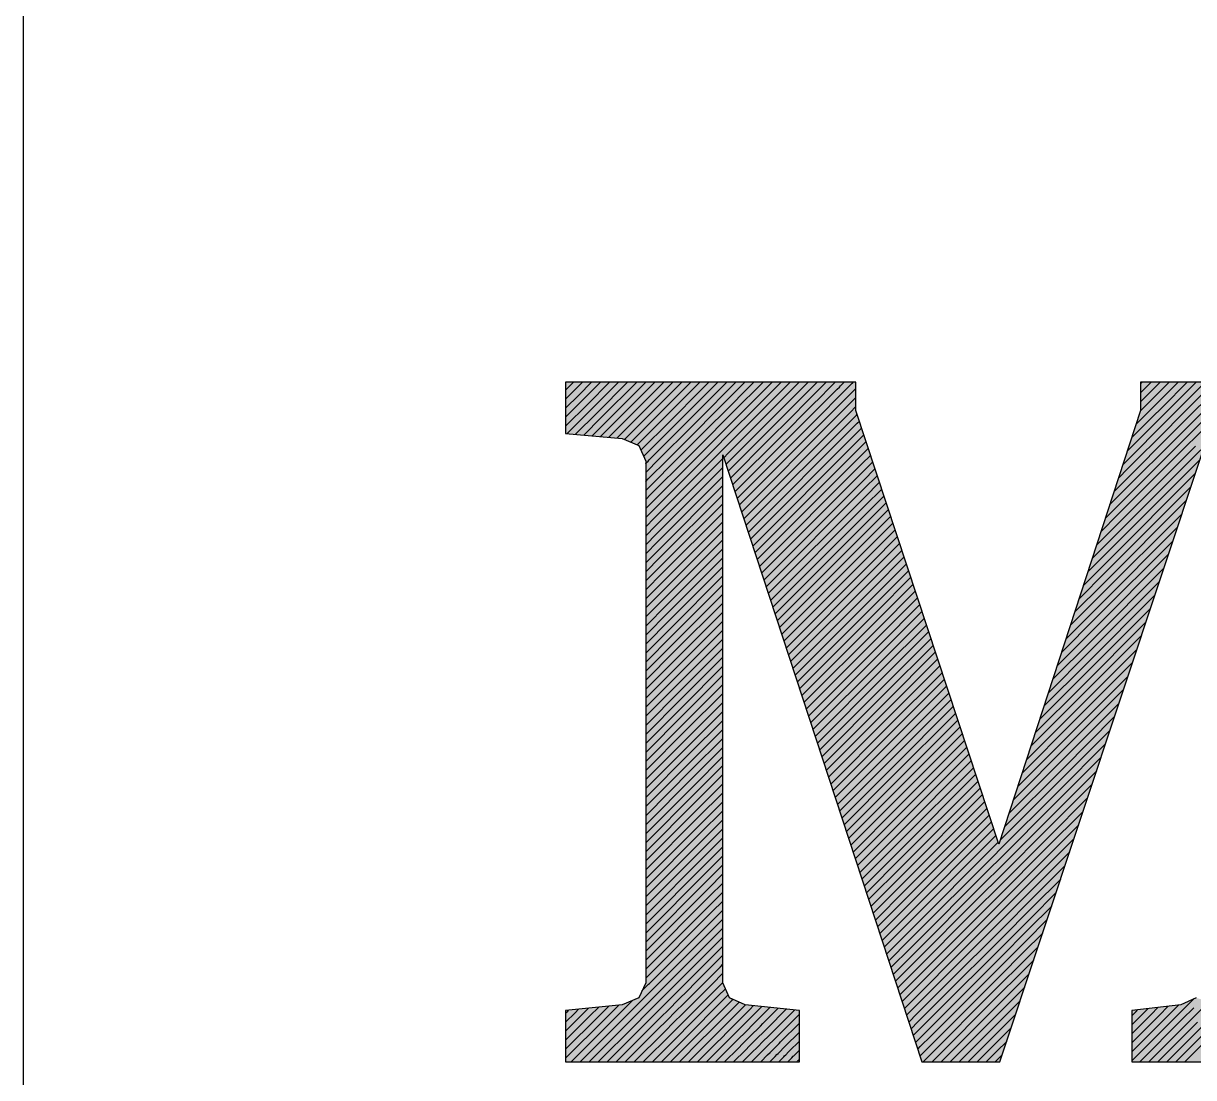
# Model space of a CAD drawing. Extents: x -15895 to 12929, y -2522 to 15173.
# Drawn here: x -9024.64 to -8978.79, y 11081.58 to 11122.85 of the extents above; entities that cross this region are included whole.
import ezdxf

# ---------------------------------------------------------------- set-up
doc = ezdxf.new("R2010")
doc.units = 0
doc.layers.add('MTH-230', color=1, linetype='Continuous')
doc.layers.add('MTH-CARIMBO-TXT1', color=1, linetype='Continuous')

msp = doc.modelspace()

# ---------------------------------------------------------------- linework, layer by layer
at = {"layer": 'MTH-230', "linetype": 'Continuous'}
msp.add_line((-9024.635, 10722.928), (-9024.635, 15122.928), dxfattribs=at)
at = {"layer": 'MTH-CARIMBO-TXT1', "linetype": 'Continuous'}
for p, q in [((-9003.237, 11108.655), (-9003.085, 11108.808)), ((-9003.06, 11108.479), (-9002.731, 11108.808)), ((-9002.882, 11108.303), (-9002.378, 11108.808)), ((-9002.705, 11108.127), (-9002.024, 11108.808)), ((-9002.527, 11107.951), (-9001.671, 11108.808)), ((-9002.35, 11107.775), (-9001.317, 11108.808)), ((-9002.172, 11107.599), (-9000.963, 11108.808)), ((-9001.995, 11107.423), (-9000.61, 11108.808)), ((-9001.817, 11107.247), (-9000.256, 11108.808)), ((-9001.64, 11107.071), (-8999.903, 11108.808)), ((-9001.462, 11106.895), (-8999.549, 11108.808)), ((-9001.285, 11106.719), (-8999.196, 11108.808)), ((-9000.998, 11106.652), (-8998.842, 11108.808)), ((-9000.533, 11106.763), (-8998.489, 11108.808)), ((-9000.068, 11106.875), (-8998.135, 11108.808)), ((-8999.602, 11106.987), (-8997.782, 11108.808)), ((-8999.137, 11107.098), (-8997.428, 11108.808)), ((-8998.672, 11107.21), (-8997.074, 11108.808)), ((-8998.207, 11107.322), (-8996.721, 11108.808)), ((-8997.741, 11107.433), (-8996.367, 11108.808)), ((-8997.276, 11107.545), (-8996.014, 11108.808)), ((-8996.811, 11107.657), (-8995.66, 11108.808)), ((-8996.346, 11107.769), (-8995.307, 11108.808)), ((-8995.88, 11107.88), (-8994.953, 11108.808)), ((-8995.415, 11107.992), (-8994.6, 11108.808)), ((-8994.95, 11108.104), (-8994.246, 11108.808)), ((-8994.485, 11108.215), (-8993.892, 11108.808)), ((-8994.019, 11108.327), (-8993.539, 11108.808)), ((-8993.554, 11108.439), (-8993.185, 11108.808)), ((-8993.089, 11108.55), (-8992.832, 11108.808)), ((-8992.624, 11108.662), (-8992.478, 11108.808)), ((-8992.189, 11108.743), (-8992.169, 11108.764)), ((-8992.169, 11108.764), (-8992.158, 11108.774)), ((-8992.158, 11108.774), (-8992.125, 11108.808)), ((-8980.873, 11108.745), (-8980.844, 11108.775)), ((-8980.844, 11108.775), (-8980.811, 11108.808)), ((-8980.675, 11108.59), (-8980.457, 11108.808)), ((-8980.507, 11108.404), (-8980.104, 11108.808)), ((-8980.339, 11108.219), (-8979.75, 11108.808)), ((-8980.171, 11108.034), (-8979.397, 11108.808)), ((-8980.003, 11107.848), (-8979.043, 11108.808)), ((-8979.834, 11107.663), (-8978.69, 11108.808)), ((-8979.666, 11107.478), (-8978.336, 11108.808)), ((-8979.498, 11107.292), (-8977.983, 11108.808)), ((-8979.33, 11107.107), (-8977.629, 11108.808)), ((-8979.161, 11106.922), (-8977.275, 11108.808)), ((-8978.993, 11106.736), (-8976.922, 11108.808)), ((-8978.825, 11106.551), (-8976.568, 11108.808)), ((-9003.392, 11108.501), (-9003.237, 11108.655)), ((-9003.392, 11108.147), (-9003.06, 11108.479)), ((-9003.392, 11107.794), (-9002.882, 11108.303)), ((-8994.167, 11108.18), (-8994.019, 11108.327)), ((-8993.888, 11108.104), (-8993.667, 11108.326)), ((-8993.841, 11107.091), (-8992.253, 11108.679)), ((-8993.81, 11107.83), (-8993.322, 11108.317)), ((-8993.667, 11108.326), (-8993.554, 11108.439)), ((-8993.322, 11108.317), (-8993.168, 11108.472)), ((-8993.311, 11107.268), (-8992.018, 11108.561)), ((-8993.168, 11108.472), (-8993.089, 11108.55)), ((-8993.031, 11108.254), (-8992.755, 11108.53)), ((-8992.755, 11108.53), (-8992.668, 11108.618)), ((-8992.668, 11108.618), (-8992.624, 11108.662)), ((-8992.253, 11108.679), (-8992.189, 11108.743)), ((-8980.873, 11108.392), (-8980.675, 11108.59)), ((-8980.873, 11108.038), (-8980.507, 11108.404)), ((-9003.392, 11107.44), (-9002.705, 11108.127)), ((-9003.392, 11107.087), (-9002.527, 11107.951)), ((-8996.164, 11107.596), (-8995.88, 11107.88)), ((-8995.665, 11107.742), (-8995.415, 11107.992)), ((-8995.588, 11107.466), (-8995.166, 11107.888)), ((-8995.367, 11106.98), (-8994.455, 11107.892)), ((-8995.166, 11107.888), (-8994.95, 11108.104)), ((-8995.021, 11107.679), (-8994.666, 11108.034)), ((-8994.902, 11106.738), (-8993.81, 11107.83)), ((-8994.666, 11108.034), (-8994.485, 11108.215)), ((-8994.588, 11107.405), (-8993.888, 11108.104)), ((-8994.455, 11107.892), (-8994.167, 11108.18)), ((-8994.371, 11106.914), (-8993.031, 11108.254)), ((-8992.78, 11107.445), (-8992.018, 11108.207)), ((-8992.25, 11107.621), (-8992.018, 11107.854)), ((-8980.865, 11107.693), (-8980.339, 11108.219)), ((-8980.65, 11107.554), (-8980.171, 11108.034)), ((-8980.436, 11107.415), (-8980.003, 11107.848)), ((-9003.33, 11106.795), (-9002.35, 11107.775)), ((-9003.004, 11106.767), (-9002.172, 11107.599)), ((-9002.679, 11106.739), (-9001.995, 11107.423)), ((-8998.162, 11107.013), (-8997.741, 11107.433)), ((-8997.663, 11107.158), (-8997.276, 11107.545)), ((-8997.287, 11106.827), (-8996.664, 11107.45)), ((-8997.163, 11107.304), (-8996.811, 11107.657)), ((-8996.923, 11106.13), (-8995.588, 11107.466)), ((-8996.721, 11107.04), (-8996.164, 11107.596)), ((-8996.664, 11107.45), (-8996.346, 11107.769)), ((-8996.502, 11103.723), (-8992.78, 11107.445)), ((-8996.415, 11103.457), (-8992.25, 11107.621)), ((-8996.327, 11103.191), (-8992, 11107.519)), ((-8996.154, 11107.253), (-8995.665, 11107.742)), ((-8996.145, 11106.555), (-8995.021, 11107.679)), ((-8995.432, 11106.561), (-8994.588, 11107.405)), ((-8992, 11107.519), (-8991.969, 11107.55)), ((-8981.072, 11106.779), (-8980.436, 11107.415)), ((-8980.975, 11107.23), (-8980.65, 11107.554)), ((-8980.877, 11107.68), (-8980.865, 11107.693)), ((-8980.221, 11107.276), (-8979.834, 11107.663)), ((-8980.007, 11107.137), (-8979.666, 11107.478)), ((-9002.353, 11106.711), (-9001.817, 11107.247)), ((-9002.028, 11106.683), (-9001.64, 11107.071)), ((-9000.16, 11106.429), (-8999.602, 11106.987)), ((-8999.661, 11106.575), (-8999.137, 11107.098)), ((-8999.161, 11106.721), (-8998.672, 11107.21)), ((-8998.987, 11106.188), (-8998.162, 11107.013)), ((-8998.662, 11106.867), (-8998.207, 11107.322)), ((-8998.42, 11106.401), (-8997.663, 11107.158)), ((-8997.854, 11106.614), (-8997.163, 11107.304)), ((-8997.852, 11105.909), (-8996.721, 11107.04)), ((-8997.467, 11105.94), (-8996.154, 11107.253)), ((-8996.764, 11104.521), (-8994.371, 11106.914)), ((-8996.677, 11104.255), (-8993.841, 11107.091)), ((-8996.59, 11103.989), (-8993.311, 11107.268)), ((-8996.24, 11102.924), (-8991.967, 11107.197)), ((-8995.962, 11106.384), (-8995.367, 11106.98)), ((-8991.967, 11107.197), (-8991.881, 11107.284)), ((-8991.935, 11106.876), (-8991.793, 11107.018)), ((-8981.364, 11105.426), (-8979.792, 11106.998)), ((-8981.267, 11105.877), (-8980.007, 11107.137)), ((-8981.169, 11106.328), (-8980.221, 11107.276)), ((-8981.052, 11107.152), (-8980.975, 11107.23)), ((-8979.792, 11106.998), (-8979.498, 11107.292)), ((-8979.578, 11106.859), (-8979.33, 11107.107)), ((-8979.363, 11106.72), (-8979.161, 11106.922)), ((-9001.702, 11106.655), (-9001.462, 11106.895)), ((-9001.377, 11106.627), (-9001.285, 11106.719)), ((-9001.081, 11106.568), (-9000.998, 11106.652)), ((-9000.836, 11106.46), (-9000.533, 11106.763)), ((-9000.591, 11106.352), (-9000.068, 11106.875)), ((-9000.338, 11105.897), (-8999.661, 11106.575)), ((-9000.12, 11105.762), (-8999.161, 11106.721)), ((-8999.553, 11105.975), (-8998.662, 11106.867)), ((-8998.622, 11105.845), (-8997.854, 11106.614)), ((-8998.237, 11105.877), (-8997.287, 11106.827)), ((-8996.939, 11105.054), (-8995.432, 11106.561)), ((-8996.852, 11104.788), (-8994.902, 11106.738)), ((-8996.493, 11106.207), (-8996.145, 11106.555)), ((-8996.153, 11102.658), (-8991.935, 11106.876)), ((-8996.065, 11102.392), (-8991.902, 11106.555)), ((-8991.902, 11106.555), (-8991.705, 11106.752)), ((-8991.87, 11106.234), (-8991.618, 11106.486)), ((-8981.656, 11104.073), (-8979.149, 11106.581)), ((-8981.559, 11104.524), (-8979.363, 11106.72)), ((-8981.462, 11104.975), (-8979.578, 11106.859)), ((-8981.223, 11106.627), (-8981.072, 11106.779)), ((-8979.149, 11106.581), (-8978.993, 11106.736)), ((-8978.934, 11106.442), (-8978.825, 11106.551)), ((-9000.446, 11106.143), (-9000.16, 11106.429)), ((-8999.393, 11105.782), (-8998.987, 11106.188)), ((-8999.008, 11105.814), (-8998.42, 11106.401)), ((-8997.201, 11105.852), (-8997.023, 11106.03)), ((-8997.114, 11105.586), (-8996.493, 11106.207)), ((-8997.026, 11105.32), (-8995.962, 11106.384)), ((-8997.023, 11106.03), (-8996.923, 11106.13)), ((-8995.978, 11102.126), (-8991.87, 11106.234)), ((-8991.837, 11105.913), (-8991.53, 11106.22)), ((-8981.948, 11102.721), (-8978.505, 11106.163)), ((-8981.851, 11103.171), (-8978.72, 11106.302)), ((-8981.754, 11103.622), (-8978.934, 11106.442)), ((-8981.395, 11106.102), (-8981.169, 11106.328)), ((-9000.257, 11105.625), (-9000.246, 11105.636)), ((-9000.246, 11105.636), (-9000.163, 11105.719)), ((-9000.2, 11105.328), (-8999.778, 11105.75)), ((-9000.163, 11105.719), (-9000.12, 11105.762)), ((-9000.154, 11105.02), (-8999.393, 11105.782)), ((-9000.109, 11104.712), (-8999.008, 11105.814)), ((-9000.063, 11104.404), (-8998.622, 11105.845)), ((-9000.018, 11104.097), (-8998.237, 11105.877)), ((-8999.972, 11103.789), (-8997.852, 11105.909)), ((-8999.927, 11103.481), (-8997.467, 11105.94)), ((-8999.881, 11103.173), (-8997.236, 11105.817)), ((-8999.778, 11105.75), (-8999.553, 11105.975)), ((-8995.891, 11101.86), (-8991.837, 11105.913)), ((-8995.803, 11101.593), (-8991.805, 11105.592)), ((-8991.805, 11105.592), (-8991.442, 11105.955)), ((-8991.772, 11105.271), (-8991.355, 11105.689)), ((-8982.046, 11102.27), (-8978.538, 11105.777)), ((-8981.566, 11105.577), (-8981.267, 11105.877)), ((-9000.257, 11105.272), (-9000.2, 11105.328)), ((-8999.835, 11102.865), (-8997.236, 11105.464)), ((-8999.79, 11102.557), (-8997.236, 11105.11)), ((-8995.716, 11101.327), (-8991.772, 11105.271)), ((-8991.74, 11104.95), (-8991.267, 11105.423)), ((-8991.707, 11104.629), (-8991.179, 11105.157)), ((-8982.143, 11101.819), (-8978.714, 11105.247)), ((-8981.738, 11105.052), (-8981.364, 11105.426)), ((-9000.257, 11104.918), (-9000.154, 11105.02)), ((-9000.257, 11104.565), (-9000.109, 11104.712)), ((-8999.744, 11102.249), (-8997.236, 11104.757)), ((-8995.629, 11101.061), (-8991.74, 11104.95)), ((-8995.541, 11100.795), (-8991.707, 11104.629)), ((-8991.675, 11104.308), (-8991.091, 11104.891)), ((-8991.642, 11103.987), (-8991.004, 11104.625)), ((-8982.24, 11101.368), (-8978.89, 11104.718)), ((-8981.909, 11104.527), (-8981.462, 11104.975)), ((-9000.257, 11104.211), (-9000.063, 11104.404)), ((-8999.699, 11101.941), (-8997.236, 11104.403)), ((-8995.454, 11100.529), (-8991.675, 11104.308)), ((-8991.61, 11103.666), (-8990.916, 11104.359)), ((-8982.338, 11100.917), (-8979.067, 11104.188)), ((-8982.081, 11104.002), (-8981.559, 11104.524)), ((-9000.257, 11103.858), (-9000.018, 11104.097)), ((-9000.257, 11103.504), (-8999.972, 11103.789)), ((-8999.653, 11101.633), (-8997.236, 11104.049)), ((-8995.366, 11100.263), (-8991.642, 11103.987)), ((-8991.577, 11103.345), (-8990.828, 11104.094)), ((-8991.545, 11103.024), (-8990.741, 11103.828)), ((-8982.252, 11103.477), (-8981.656, 11104.073)), ((-9000.257, 11103.151), (-8999.927, 11103.481)), ((-8999.608, 11101.325), (-8997.236, 11103.696)), ((-8999.562, 11101.017), (-8997.236, 11103.342)), ((-8995.279, 11099.996), (-8991.61, 11103.666)), ((-8995.192, 11099.73), (-8991.577, 11103.345)), ((-8991.512, 11102.703), (-8990.653, 11103.562)), ((-8991.48, 11102.382), (-8990.565, 11103.296)), ((-8982.435, 11100.466), (-8979.243, 11103.658)), ((-8982.424, 11102.952), (-8981.754, 11103.622)), ((-9000.257, 11102.797), (-8999.881, 11103.173)), ((-9000.257, 11102.443), (-8999.835, 11102.865)), ((-8999.517, 11100.709), (-8997.236, 11102.989)), ((-8995.104, 11099.464), (-8991.545, 11103.024)), ((-8991.447, 11102.06), (-8990.477, 11103.03)), ((-8982.595, 11102.427), (-8981.851, 11103.171)), ((-8982.532, 11100.015), (-8979.419, 11103.129)), ((-9000.257, 11102.09), (-8999.79, 11102.557)), ((-8999.471, 11100.401), (-8997.236, 11102.635)), ((-8995.017, 11099.198), (-8991.512, 11102.703)), ((-8994.93, 11098.932), (-8991.48, 11102.382)), ((-8991.415, 11101.739), (-8990.39, 11102.764)), ((-8991.382, 11101.418), (-8990.302, 11102.499)), ((-8982.767, 11101.902), (-8981.948, 11102.721)), ((-8982.63, 11099.564), (-8979.595, 11102.599)), ((-9000.257, 11101.736), (-8999.744, 11102.249)), ((-9000.257, 11101.383), (-8999.699, 11101.941)), ((-8999.425, 11100.093), (-8997.236, 11102.282)), ((-8999.38, 11099.785), (-8997.236, 11101.928)), ((-8994.842, 11098.665), (-8991.447, 11102.06)), ((-8991.35, 11101.097), (-8990.214, 11102.233)), ((-8991.317, 11100.776), (-8990.127, 11101.967)), ((-8982.938, 11101.377), (-8982.046, 11102.27)), ((-8982.727, 11099.113), (-8979.771, 11102.069)), ((-9000.257, 11101.029), (-8999.653, 11101.633)), ((-8999.334, 11099.477), (-8997.236, 11101.575)), ((-8994.755, 11098.399), (-8991.415, 11101.739)), ((-8994.667, 11098.133), (-8991.382, 11101.418)), ((-8991.285, 11100.455), (-8990.039, 11101.701)), ((-8991.252, 11100.134), (-8989.951, 11101.435)), ((-8983.109, 11100.852), (-8982.143, 11101.819)), ((-8982.824, 11098.662), (-8979.947, 11101.54)), ((-9000.257, 11100.676), (-8999.608, 11101.325)), ((-9000.257, 11100.322), (-8999.562, 11101.017)), ((-8999.289, 11099.169), (-8997.236, 11101.221)), ((-8994.58, 11097.867), (-8991.35, 11101.097)), ((-8991.22, 11099.813), (-8989.863, 11101.169)), ((-8983.281, 11100.327), (-8982.24, 11101.368)), ((-8982.922, 11098.212), (-8980.123, 11101.01)), ((-9000.257, 11099.969), (-8999.517, 11100.709)), ((-8999.243, 11098.861), (-8997.236, 11100.868)), ((-8999.198, 11098.553), (-8997.236, 11100.514)), ((-8994.493, 11097.601), (-8991.317, 11100.776)), ((-8991.187, 11099.492), (-8989.776, 11100.904)), ((-8991.155, 11099.171), (-8989.688, 11100.638)), ((-8983.452, 11099.802), (-8982.338, 11100.917)), ((-9000.257, 11099.615), (-8999.471, 11100.401)), ((-9000.257, 11099.261), (-8999.425, 11100.093)), ((-8999.152, 11098.245), (-8997.236, 11100.16)), ((-8994.405, 11097.335), (-8991.285, 11100.455)), ((-8994.318, 11097.068), (-8991.252, 11100.134)), ((-8991.122, 11098.85), (-8989.6, 11100.372)), ((-8991.09, 11098.529), (-8989.512, 11100.106)), ((-8983.624, 11099.277), (-8982.435, 11100.466)), ((-8983.019, 11097.761), (-8980.3, 11100.48)), ((-9000.257, 11098.908), (-8999.38, 11099.785)), ((-8999.106, 11097.937), (-8997.236, 11099.807)), ((-8994.231, 11096.802), (-8991.22, 11099.813)), ((-8991.057, 11098.208), (-8989.425, 11099.84)), ((-8983.795, 11098.752), (-8982.532, 11100.015)), ((-8983.116, 11097.31), (-8980.476, 11099.95)), ((-9000.257, 11098.554), (-8999.334, 11099.477)), ((-9000.257, 11098.201), (-8999.289, 11099.169)), ((-8999.061, 11097.629), (-8997.236, 11099.453)), ((-8994.143, 11096.536), (-8991.187, 11099.492)), ((-8994.056, 11096.27), (-8991.155, 11099.171)), ((-8991.025, 11097.887), (-8989.337, 11099.574)), ((-8990.992, 11097.566), (-8989.249, 11099.309)), ((-8983.967, 11098.227), (-8982.63, 11099.564)), ((-8983.214, 11096.859), (-8980.652, 11099.421)), ((-9000.257, 11097.847), (-8999.243, 11098.861)), ((-8999.015, 11097.321), (-8997.236, 11099.1)), ((-8998.97, 11097.013), (-8997.236, 11098.746)), ((-8993.968, 11096.004), (-8991.122, 11098.85)), ((-8990.96, 11097.245), (-8989.162, 11099.043)), ((-8990.927, 11096.923), (-8989.074, 11098.777)), ((-8984.31, 11097.177), (-8982.824, 11098.662)), ((-8984.138, 11097.702), (-8982.727, 11099.113)), ((-8983.311, 11096.408), (-8980.828, 11098.891)), ((-9000.257, 11097.494), (-8999.198, 11098.553)), ((-9000.257, 11097.14), (-8999.152, 11098.245)), ((-8998.924, 11096.705), (-8997.236, 11098.393)), ((-8993.881, 11095.737), (-8991.09, 11098.529)), ((-8993.794, 11095.471), (-8991.057, 11098.208)), ((-8990.895, 11096.602), (-8988.986, 11098.511)), ((-8990.862, 11096.281), (-8988.898, 11098.245)), ((-8984.481, 11096.652), (-8982.922, 11098.212)), ((-8983.408, 11095.957), (-8981.004, 11098.361)), ((-9000.257, 11096.787), (-8999.106, 11097.937)), ((-8998.879, 11096.397), (-8997.236, 11098.039)), ((-8993.706, 11095.205), (-8991.025, 11097.887)), ((-8990.83, 11095.96), (-8988.811, 11097.979)), ((-8984.653, 11096.127), (-8983.019, 11097.761)), ((-8983.506, 11095.506), (-8981.18, 11097.832)), ((-9000.257, 11096.433), (-8999.061, 11097.629)), ((-9000.257, 11096.079), (-8999.015, 11097.321)), ((-8998.833, 11096.089), (-8997.236, 11097.686)), ((-8998.788, 11095.781), (-8997.236, 11097.332)), ((-8993.619, 11094.939), (-8990.992, 11097.566)), ((-8990.797, 11095.639), (-8988.723, 11097.714)), ((-8990.765, 11095.318), (-8988.635, 11097.448)), ((-8984.824, 11095.602), (-8983.116, 11097.31)), ((-8983.603, 11095.055), (-8981.356, 11097.302)), ((-9000.257, 11095.726), (-8998.97, 11097.013)), ((-8998.742, 11095.473), (-8997.236, 11096.978)), ((-8993.532, 11094.673), (-8990.96, 11097.245)), ((-8993.444, 11094.407), (-8990.927, 11096.923)), ((-8990.732, 11094.997), (-8988.548, 11097.182)), ((-8990.7, 11094.676), (-8988.46, 11096.916)), ((-8984.995, 11095.077), (-8983.214, 11096.859)), ((-9000.257, 11095.372), (-8998.924, 11096.705)), ((-9000.257, 11095.019), (-8998.879, 11096.397)), ((-8998.696, 11095.165), (-8997.236, 11096.625)), ((-8993.357, 11094.14), (-8990.895, 11096.602)), ((-8990.667, 11094.355), (-8988.372, 11096.65)), ((-8990.635, 11094.034), (-8988.284, 11096.384)), ((-8985.167, 11094.552), (-8983.311, 11096.408)), ((-8983.7, 11094.604), (-8981.533, 11096.772)), ((-9000.257, 11094.665), (-8998.833, 11096.089)), ((-8998.651, 11094.857), (-8997.236, 11096.271)), ((-8998.605, 11094.549), (-8997.236, 11095.918)), ((-8993.269, 11093.874), (-8990.862, 11096.281)), ((-8993.182, 11093.608), (-8990.83, 11095.96)), ((-8990.602, 11093.713), (-8988.197, 11096.118)), ((-8985.338, 11094.027), (-8983.408, 11095.957)), ((-8983.798, 11094.153), (-8981.709, 11096.243)), ((-9000.257, 11094.312), (-8998.788, 11095.781)), ((-9000.257, 11093.958), (-8998.742, 11095.473)), ((-8998.56, 11094.241), (-8997.236, 11095.564)), ((-8993.095, 11093.342), (-8990.797, 11095.639)), ((-8990.57, 11093.392), (-8988.109, 11095.853)), ((-8990.537, 11093.071), (-8988.021, 11095.587)), ((-8985.51, 11093.502), (-8983.506, 11095.506)), ((-8983.895, 11093.703), (-8981.885, 11095.713)), ((-9000.257, 11093.605), (-8998.696, 11095.165)), ((-8998.514, 11093.933), (-8997.236, 11095.211)), ((-8993.007, 11093.076), (-8990.765, 11095.318)), ((-8992.92, 11092.809), (-8990.732, 11094.997)), ((-8990.505, 11092.75), (-8987.934, 11095.321)), ((-8990.472, 11092.429), (-8987.846, 11095.055)), ((-8985.681, 11092.977), (-8983.603, 11095.055)), ((-8983.993, 11093.252), (-8982.061, 11095.183)), ((-9000.257, 11093.251), (-8998.651, 11094.857)), ((-9000.257, 11092.898), (-8998.605, 11094.549)), ((-8998.469, 11093.625), (-8997.236, 11094.857)), ((-8992.833, 11092.543), (-8990.7, 11094.676)), ((-8990.44, 11092.108), (-8987.758, 11094.789)), ((-8985.853, 11092.452), (-8983.7, 11094.604)), ((-8984.09, 11092.801), (-8982.237, 11094.653)), ((-9000.257, 11092.544), (-8998.56, 11094.241)), ((-8998.423, 11093.317), (-8997.236, 11094.504)), ((-8998.377, 11093.009), (-8997.236, 11094.15)), ((-8992.745, 11092.277), (-8990.667, 11094.355)), ((-8990.407, 11091.786), (-8987.67, 11094.523)), ((-8990.375, 11091.465), (-8987.583, 11094.258)), ((-8986.024, 11091.927), (-8983.798, 11094.153)), ((-8984.187, 11092.35), (-8982.413, 11094.124)), ((-9000.257, 11092.19), (-8998.514, 11093.933)), ((-9000.257, 11091.837), (-8998.469, 11093.625)), ((-8998.332, 11092.701), (-8997.236, 11093.796)), ((-8992.658, 11092.011), (-8990.635, 11094.034)), ((-8992.571, 11091.745), (-8990.602, 11093.713)), ((-8990.342, 11091.144), (-8987.495, 11093.992)), ((-8990.31, 11090.823), (-8987.407, 11093.726)), ((-8986.196, 11091.402), (-8983.895, 11093.703)), ((-9000.257, 11091.483), (-8998.423, 11093.317)), ((-8998.286, 11092.393), (-8997.236, 11093.443)), ((-8992.483, 11091.479), (-8990.57, 11093.392)), ((-8990.278, 11090.502), (-8987.32, 11093.46)), ((-8990.245, 11090.181), (-8987.232, 11093.194)), ((-8986.367, 11090.877), (-8983.993, 11093.252)), ((-8984.285, 11091.899), (-8982.589, 11093.594)), ((-9000.257, 11091.13), (-8998.377, 11093.009)), ((-9000.257, 11090.776), (-8998.332, 11092.701)), ((-8998.241, 11092.085), (-8997.236, 11093.089)), ((-8998.195, 11091.777), (-8997.236, 11092.736)), ((-8992.396, 11091.212), (-8990.537, 11093.071)), ((-8992.308, 11090.946), (-8990.505, 11092.75)), ((-8990.213, 11089.86), (-8987.144, 11092.928)), ((-8986.416, 11090.475), (-8984.09, 11092.801)), ((-8984.382, 11091.448), (-8982.766, 11093.064)), ((-9000.257, 11090.423), (-8998.286, 11092.393)), ((-8998.15, 11091.469), (-8997.236, 11092.382)), ((-8992.221, 11090.68), (-8990.472, 11092.429)), ((-8990.18, 11089.539), (-8987.056, 11092.663)), ((-8990.148, 11089.218), (-8986.969, 11092.397)), ((-8986.414, 11090.123), (-8984.187, 11092.35)), ((-8984.479, 11090.997), (-8982.942, 11092.535)), ((-9000.257, 11090.069), (-8998.241, 11092.085)), ((-8998.104, 11091.161), (-8997.236, 11092.029)), ((-8992.134, 11090.414), (-8990.44, 11092.108)), ((-8992.046, 11090.148), (-8990.407, 11091.786)), ((-8990.115, 11088.897), (-8986.881, 11092.131)), ((-8990.083, 11088.576), (-8986.793, 11091.865)), ((-8986.413, 11089.771), (-8984.285, 11091.899)), ((-8984.577, 11090.546), (-8983.118, 11092.005)), ((-9000.257, 11089.716), (-8998.195, 11091.777)), ((-9000.257, 11089.362), (-8998.15, 11091.469)), ((-8998.058, 11090.853), (-8997.236, 11091.675)), ((-8991.959, 11089.881), (-8990.375, 11091.465)), ((-8990.05, 11088.255), (-8986.706, 11091.599)), ((-8990.018, 11087.934), (-8986.618, 11091.333)), ((-8986.411, 11089.419), (-8984.382, 11091.448)), ((-8984.674, 11090.095), (-8983.294, 11091.475)), ((-9000.257, 11089.008), (-8998.104, 11091.161)), ((-8998.013, 11090.545), (-8997.236, 11091.322)), ((-8997.967, 11090.237), (-8997.236, 11090.968)), ((-8991.872, 11089.615), (-8990.342, 11091.144)), ((-8989.985, 11087.613), (-8986.53, 11091.068)), ((-8986.41, 11089.067), (-8984.479, 11090.997)), ((-8984.771, 11089.644), (-8983.47, 11090.946)), ((-9000.257, 11088.655), (-8998.058, 11090.853)), ((-9000.257, 11088.301), (-8998.013, 11090.545)), ((-8997.922, 11089.929), (-8997.236, 11090.614)), ((-8991.784, 11089.349), (-8990.31, 11090.823)), ((-8991.697, 11089.083), (-8990.278, 11090.502)), ((-8989.953, 11087.292), (-8986.442, 11090.802)), ((-8986.554, 11090.336), (-8986.416, 11090.475)), ((-8986.408, 11088.715), (-8984.577, 11090.546)), ((-8984.869, 11089.194), (-8983.646, 11090.416)), ((-9000.257, 11087.948), (-8997.967, 11090.237)), ((-8997.876, 11089.621), (-8997.236, 11090.261)), ((-8991.609, 11088.817), (-8990.245, 11090.181)), ((-8989.92, 11086.971), (-8986.554, 11090.336)), ((-8986.748, 11089.789), (-8986.414, 11090.123)), ((-8986.406, 11088.363), (-8984.674, 11090.095)), ((-9000.257, 11087.594), (-8997.922, 11089.929)), ((-9000.257, 11087.241), (-8997.876, 11089.621)), ((-8997.831, 11089.313), (-8997.236, 11089.907)), ((-8997.785, 11089.005), (-8997.236, 11089.554)), ((-8991.522, 11088.551), (-8990.213, 11089.86)), ((-8991.435, 11088.284), (-8990.18, 11089.539)), ((-8989.888, 11086.649), (-8986.748, 11089.789)), ((-8986.942, 11089.241), (-8986.413, 11089.771)), ((-8986.405, 11088.011), (-8984.771, 11089.644)), ((-8984.966, 11088.743), (-8983.822, 11089.886)), ((-9000.257, 11086.887), (-8997.831, 11089.313)), ((-8997.74, 11088.697), (-8997.236, 11089.2)), ((-8991.347, 11088.018), (-8990.148, 11089.218)), ((-8989.855, 11086.328), (-8986.942, 11089.241)), ((-8987.33, 11088.146), (-8986.41, 11089.067)), ((-8987.136, 11088.694), (-8986.411, 11089.419)), ((-8986.403, 11087.659), (-8984.869, 11089.194)), ((-8985.063, 11088.292), (-8983.999, 11089.357)), ((-9000.257, 11086.534), (-8997.785, 11089.005)), ((-9000.257, 11086.18), (-8997.74, 11088.697)), ((-8997.694, 11088.389), (-8997.236, 11088.847)), ((-8991.26, 11087.752), (-8990.115, 11088.897)), ((-8991.173, 11087.486), (-8990.083, 11088.576)), ((-8989.823, 11086.007), (-8987.136, 11088.694)), ((-8987.524, 11087.599), (-8986.408, 11088.715)), ((-8986.402, 11087.307), (-8984.966, 11088.743)), ((-8985.161, 11087.841), (-8984.175, 11088.827)), ((-9000.257, 11085.826), (-8997.694, 11088.389)), ((-8997.648, 11088.081), (-8997.236, 11088.493)), ((-8997.603, 11087.773), (-8997.236, 11088.14)), ((-8991.085, 11087.22), (-8990.05, 11088.255)), ((-8989.79, 11085.686), (-8987.33, 11088.146)), ((-8987.718, 11087.051), (-8986.406, 11088.363)), ((-8986.4, 11086.955), (-8985.063, 11088.292)), ((-8985.258, 11087.39), (-8984.351, 11088.297)), ((-9000.257, 11085.473), (-8997.648, 11088.081)), ((-9000.08, 11085.296), (-8997.603, 11087.773)), ((-8997.557, 11087.465), (-8997.236, 11087.786)), ((-8990.998, 11086.953), (-8990.018, 11087.934)), ((-8988.106, 11085.956), (-8986.403, 11087.659)), ((-8987.912, 11086.504), (-8986.405, 11088.011)), ((-8986.398, 11086.603), (-8985.161, 11087.841)), ((-8985.355, 11086.939), (-8984.527, 11087.767)), ((-8999.727, 11085.296), (-8997.557, 11087.465)), ((-8997.512, 11087.157), (-8997.236, 11087.432)), ((-8990.91, 11086.687), (-8989.985, 11087.613)), ((-8990.823, 11086.421), (-8989.953, 11087.292)), ((-8989.758, 11085.365), (-8987.524, 11087.599)), ((-8988.3, 11085.408), (-8986.402, 11087.307)), ((-8986.397, 11086.251), (-8985.258, 11087.39)), ((-8985.453, 11086.488), (-8984.703, 11087.238)), ((-8999.373, 11085.296), (-8997.512, 11087.157)), ((-8999.02, 11085.296), (-8997.466, 11086.849)), ((-8997.466, 11086.849), (-8997.236, 11087.079)), ((-8990.736, 11086.155), (-8989.92, 11086.971)), ((-8989.725, 11085.044), (-8987.718, 11087.051)), ((-8988.494, 11084.861), (-8986.4, 11086.955)), ((-8986.395, 11085.899), (-8985.355, 11086.939)), ((-8998.666, 11085.296), (-8997.421, 11086.541)), ((-8997.421, 11086.541), (-8997.236, 11086.725)), ((-8997.375, 11086.233), (-8997.236, 11086.372)), ((-8990.648, 11085.889), (-8989.888, 11086.649)), ((-8990.561, 11085.623), (-8989.855, 11086.328)), ((-8989.693, 11084.723), (-8987.912, 11086.504)), ((-8988.688, 11084.313), (-8986.398, 11086.603)), ((-8986.394, 11085.547), (-8985.453, 11086.488)), ((-8985.55, 11086.037), (-8984.879, 11086.708)), ((-8998.313, 11085.296), (-8997.375, 11086.233)), ((-8997.959, 11085.296), (-8997.329, 11085.925)), ((-8997.329, 11085.925), (-8997.236, 11086.018)), ((-8990.474, 11085.356), (-8989.823, 11086.007)), ((-8989.66, 11084.402), (-8988.106, 11085.956)), ((-8989.076, 11083.218), (-8986.395, 11085.899)), ((-8988.882, 11083.766), (-8986.397, 11086.251)), ((-8986.392, 11085.195), (-8985.55, 11086.037)), ((-8985.647, 11085.586), (-8985.055, 11086.178)), ((-8997.605, 11085.296), (-8997.284, 11085.617)), ((-8997.284, 11085.617), (-8997.236, 11085.665)), ((-8990.386, 11085.09), (-8989.79, 11085.686)), ((-8990.299, 11084.824), (-8989.758, 11085.365)), ((-8989.628, 11084.081), (-8988.3, 11085.408)), ((-8989.27, 11082.671), (-8986.394, 11085.547)), ((-8986.391, 11084.843), (-8985.647, 11085.586)), ((-8985.745, 11085.135), (-8985.232, 11085.649)), ((-9000.402, 11084.974), (-9000.14, 11085.236)), ((-9000.378, 11084.645), (-8999.907, 11085.116)), ((-9000.14, 11085.236), (-9000.107, 11085.269)), ((-9000.125, 11084.544), (-8999.673, 11084.996)), ((-9000.107, 11085.269), (-9000.08, 11085.296)), ((-8999.907, 11085.116), (-8999.808, 11085.215)), ((-8999.808, 11085.215), (-8999.727, 11085.296)), ((-8999.673, 11084.996), (-8999.508, 11085.161)), ((-8999.508, 11085.161), (-8999.373, 11085.296)), ((-8999.44, 11084.875), (-8999.209, 11085.107)), ((-8999.209, 11085.107), (-8999.02, 11085.296)), ((-8999.206, 11084.755), (-8998.909, 11085.053)), ((-8998.973, 11084.635), (-8998.609, 11084.999)), ((-8998.909, 11085.053), (-8998.666, 11085.296)), ((-8998.739, 11084.515), (-8998.31, 11084.945)), ((-8998.609, 11084.999), (-8998.313, 11085.296)), ((-8998.31, 11084.945), (-8997.959, 11085.296)), ((-8998.01, 11084.891), (-8997.605, 11085.296)), ((-8997.711, 11084.837), (-8997.252, 11085.296)), ((-8997.411, 11084.783), (-8997.131, 11085.063)), ((-8997.252, 11085.296), (-8997.238, 11085.309)), ((-8990.212, 11084.558), (-8989.725, 11085.044)), ((-8989.388, 11082.199), (-8986.392, 11085.195)), ((-8986.389, 11084.491), (-8985.745, 11085.135)), ((-8985.842, 11084.685), (-8985.408, 11085.119)), ((-9000.997, 11084.378), (-9000.777, 11084.599)), ((-9000.73, 11084.292), (-9000.378, 11084.645)), ((-9000.463, 11084.206), (-9000.125, 11084.544)), ((-8999.872, 11084.443), (-8999.44, 11084.875)), ((-8999.619, 11084.343), (-8999.206, 11084.755)), ((-8999.366, 11084.242), (-8998.973, 11084.635)), ((-8999.113, 11084.141), (-8998.739, 11084.515)), ((-8998.506, 11084.395), (-8998.01, 11084.891)), ((-8998.272, 11084.275), (-8997.711, 11084.837)), ((-8998.039, 11084.155), (-8997.411, 11084.783)), ((-8997.805, 11084.035), (-8997.112, 11084.729)), ((-8997.572, 11083.915), (-8996.872, 11084.615)), ((-8997.112, 11084.729), (-8997.021, 11084.819)), ((-8996.872, 11084.615), (-8996.84, 11084.647)), ((-8996.688, 11084.446), (-8996.594, 11084.539)), ((-8990.124, 11084.292), (-8989.693, 11084.723)), ((-8989.595, 11083.76), (-8988.494, 11084.861)), ((-8989.035, 11082.199), (-8986.391, 11084.843)), ((-8988.681, 11082.199), (-8986.389, 11084.491)), ((-8986.387, 11084.139), (-8985.842, 11084.685)), ((-8985.939, 11084.234), (-8985.584, 11084.589)), ((-8979.07, 11084.385), (-8978.801, 11084.655)), ((-9003.392, 11084.106), (-9003.309, 11084.188)), ((-9003.392, 11083.752), (-9003.019, 11084.124)), ((-9003.392, 11083.399), (-9002.729, 11084.061)), ((-9003.392, 11083.045), (-9002.439, 11083.997)), ((-9003.309, 11084.188), (-9003.28, 11084.218)), ((-9003.019, 11084.124), (-9002.885, 11084.258)), ((-9002.729, 11084.061), (-9002.491, 11084.299)), ((-9002.439, 11083.997), (-9002.097, 11084.34)), ((-9002.149, 11083.934), (-9001.702, 11084.381)), ((-9001.859, 11083.87), (-9001.308, 11084.422)), ((-9001.569, 11083.807), (-9000.997, 11084.378)), ((-9001.279, 11083.743), (-9000.73, 11084.292)), ((-9000.989, 11083.679), (-9000.463, 11084.206)), ((-9000.699, 11083.616), (-9000.195, 11084.12)), ((-9000.409, 11083.552), (-8999.928, 11084.034)), ((-9000.195, 11084.12), (-8999.872, 11084.443)), ((-8999.928, 11084.034), (-8999.619, 11084.343)), ((-8999.661, 11083.948), (-8999.366, 11084.242)), ((-8999.393, 11083.861), (-8999.113, 11084.141)), ((-8999.126, 11083.775), (-8998.86, 11084.041)), ((-8998.86, 11084.041), (-8998.506, 11084.395)), ((-8998.608, 11083.94), (-8998.272, 11084.275)), ((-8998.355, 11083.839), (-8998.039, 11084.155)), ((-8998.102, 11083.738), (-8997.805, 11084.035)), ((-8997.338, 11083.795), (-8996.688, 11084.446)), ((-8997.105, 11083.675), (-8996.503, 11084.277)), ((-8996.871, 11083.555), (-8996.319, 11084.107)), ((-8996.503, 11084.277), (-8996.351, 11084.429)), ((-8996.319, 11084.107), (-8996.179, 11084.247)), ((-8996.179, 11084.247), (-8996.027, 11084.4)), ((-8996.134, 11083.938), (-8996.007, 11084.066)), ((-8996.007, 11084.066), (-8995.707, 11084.365)), ((-8995.834, 11083.885), (-8995.388, 11084.331)), ((-8995.662, 11083.703), (-8995.069, 11084.296)), ((-8995.49, 11083.522), (-8994.75, 11084.262)), ((-8995.318, 11083.34), (-8994.431, 11084.227)), ((-8995.146, 11083.159), (-8994.235, 11084.07)), ((-8990.037, 11084.025), (-8989.66, 11084.402)), ((-8989.949, 11083.759), (-8989.628, 11084.081)), ((-8989.563, 11083.439), (-8988.688, 11084.313)), ((-8988.328, 11082.199), (-8986.387, 11084.139)), ((-8986.386, 11083.787), (-8985.939, 11084.234)), ((-8986.037, 11083.783), (-8985.76, 11084.06)), ((-8981.218, 11084.006), (-8981.047, 11084.176)), ((-8981.218, 11083.652), (-8980.745, 11084.124)), ((-8981.218, 11083.299), (-8980.444, 11084.072)), ((-8981.218, 11082.945), (-8980.143, 11084.02)), ((-8981.047, 11084.176), (-8980.99, 11084.233)), ((-8980.745, 11084.124), (-8980.589, 11084.281)), ((-8980.444, 11084.072), (-8980.188, 11084.328)), ((-8980.143, 11084.02), (-8979.787, 11084.376)), ((-8979.841, 11083.968), (-8979.386, 11084.424)), ((-8979.54, 11083.916), (-8979.07, 11084.385)), ((-8979.238, 11083.864), (-8978.783, 11084.319)), ((-8978.937, 11083.811), (-8978.496, 11084.252)), ((-9003.392, 11082.692), (-9002.149, 11083.934)), ((-9003.392, 11082.338), (-9001.859, 11083.87)), ((-9003.177, 11082.199), (-9001.569, 11083.807)), ((-9002.824, 11082.199), (-9001.279, 11083.743)), ((-9002.47, 11082.199), (-9000.989, 11083.679)), ((-9002.116, 11082.199), (-9000.699, 11083.616)), ((-9001.763, 11082.199), (-9000.409, 11083.552)), ((-9000.119, 11083.489), (-8999.661, 11083.948)), ((-8999.829, 11083.425), (-8999.393, 11083.861)), ((-8999.539, 11083.362), (-8999.126, 11083.775)), ((-8999.249, 11083.298), (-8998.858, 11083.689)), ((-8998.959, 11083.234), (-8998.591, 11083.603)), ((-8998.858, 11083.689), (-8998.608, 11083.94)), ((-8998.591, 11083.603), (-8998.355, 11083.839)), ((-8998.324, 11083.517), (-8998.102, 11083.738)), ((-8998.056, 11083.43), (-8997.849, 11083.638)), ((-8997.849, 11083.638), (-8997.572, 11083.915)), ((-8997.789, 11083.344), (-8997.596, 11083.537)), ((-8997.596, 11083.537), (-8997.338, 11083.795)), ((-8997.343, 11083.436), (-8997.105, 11083.675)), ((-8997.09, 11083.336), (-8996.871, 11083.555)), ((-8996.638, 11083.435), (-8996.134, 11083.938)), ((-8996.405, 11083.315), (-8995.95, 11083.769)), ((-8996.171, 11083.194), (-8995.765, 11083.6)), ((-8995.95, 11083.769), (-8995.834, 11083.885)), ((-8995.765, 11083.6), (-8995.662, 11083.703)), ((-8994.974, 11082.977), (-8994.235, 11083.716)), ((-8989.862, 11083.493), (-8989.595, 11083.76)), ((-8989.53, 11083.118), (-8988.882, 11083.766)), ((-8987.974, 11082.199), (-8986.386, 11083.787)), ((-8986.384, 11083.435), (-8986.037, 11083.783)), ((-8981.218, 11082.592), (-8979.841, 11083.968)), ((-8981.218, 11082.238), (-8979.54, 11083.916)), ((-8980.903, 11082.199), (-8979.238, 11083.864)), ((-8980.55, 11082.199), (-8978.937, 11083.811)), ((-8980.196, 11082.199), (-8978.636, 11083.759)), ((-8979.843, 11082.199), (-8978.334, 11083.707)), ((-8979.489, 11082.199), (-8978.033, 11083.655)), ((-8979.135, 11082.199), (-8977.731, 11083.603)), ((-9001.409, 11082.199), (-9000.119, 11083.489)), ((-9001.056, 11082.199), (-8999.829, 11083.425)), ((-9000.702, 11082.199), (-8999.539, 11083.362)), ((-9000.349, 11082.199), (-8999.249, 11083.298)), ((-8999.995, 11082.199), (-8998.959, 11083.234)), ((-8999.642, 11082.199), (-8998.669, 11083.171)), ((-8999.288, 11082.199), (-8998.38, 11083.107)), ((-8998.669, 11083.171), (-8998.324, 11083.517)), ((-8998.38, 11083.107), (-8998.056, 11083.43)), ((-8998.09, 11083.044), (-8997.789, 11083.344)), ((-8997.8, 11082.98), (-8997.522, 11083.258)), ((-8997.522, 11083.258), (-8997.343, 11083.436)), ((-8997.51, 11082.917), (-8997.254, 11083.172)), ((-8997.254, 11083.172), (-8997.09, 11083.336)), ((-8997.22, 11082.853), (-8996.987, 11083.086)), ((-8996.987, 11083.086), (-8996.838, 11083.235)), ((-8996.838, 11083.235), (-8996.638, 11083.435)), ((-8996.719, 11083), (-8996.585, 11083.134)), ((-8996.585, 11083.134), (-8996.405, 11083.315)), ((-8996.332, 11083.034), (-8996.171, 11083.194)), ((-8996.079, 11082.933), (-8995.938, 11083.074)), ((-8995.938, 11083.074), (-8995.581, 11083.431)), ((-8995.704, 11082.954), (-8995.396, 11083.262)), ((-8995.581, 11083.431), (-8995.49, 11083.522)), ((-8995.471, 11082.834), (-8995.212, 11083.093)), ((-8995.396, 11083.262), (-8995.318, 11083.34)), ((-8995.212, 11083.093), (-8995.146, 11083.159)), ((-8994.802, 11082.796), (-8994.235, 11083.363)), ((-8989.775, 11083.227), (-8989.563, 11083.439)), ((-8989.687, 11082.961), (-8989.53, 11083.118)), ((-8989.498, 11082.797), (-8989.076, 11083.218)), ((-8987.621, 11082.199), (-8986.384, 11083.435)), ((-8987.267, 11082.199), (-8986.383, 11083.083)), ((-8986.383, 11083.083), (-8986.134, 11083.332)), ((-8986.134, 11083.332), (-8985.936, 11083.53)), ((-8998.934, 11082.199), (-8998.09, 11083.044)), ((-8998.581, 11082.199), (-8997.8, 11082.98)), ((-8998.227, 11082.199), (-8997.51, 11082.917)), ((-8997.874, 11082.199), (-8997.22, 11082.853)), ((-8997.52, 11082.199), (-8996.93, 11082.789)), ((-8997.167, 11082.199), (-8996.64, 11082.726)), ((-8996.93, 11082.789), (-8996.719, 11083)), ((-8996.813, 11082.199), (-8996.35, 11082.662)), ((-8996.64, 11082.726), (-8996.452, 11082.913)), ((-8996.452, 11082.913), (-8996.332, 11083.034)), ((-8996.35, 11082.662), (-8996.185, 11082.827)), ((-8996.185, 11082.827), (-8996.079, 11082.933)), ((-8996.06, 11082.599), (-8995.917, 11082.741)), ((-8995.917, 11082.741), (-8995.826, 11082.832)), ((-8995.826, 11082.832), (-8995.704, 11082.954)), ((-8995.77, 11082.535), (-8995.65, 11082.655)), ((-8995.65, 11082.655), (-8995.573, 11082.732)), ((-8995.573, 11082.732), (-8995.471, 11082.834)), ((-8995.383, 11082.569), (-8995.32, 11082.631)), ((-8995.32, 11082.631), (-8995.237, 11082.714)), ((-8995.237, 11082.714), (-8995.027, 11082.924)), ((-8995.027, 11082.924), (-8994.974, 11082.977)), ((-8995.004, 11082.594), (-8994.843, 11082.755)), ((-8994.843, 11082.755), (-8994.802, 11082.796)), ((-8994.658, 11082.586), (-8994.63, 11082.615)), ((-8994.63, 11082.615), (-8994.235, 11083.009)), ((-8994.457, 11082.433), (-8994.235, 11082.655)), ((-8989.6, 11082.695), (-8989.498, 11082.797)), ((-8989.465, 11082.476), (-8989.27, 11082.671)), ((-8986.914, 11082.199), (-8986.381, 11082.731)), ((-8986.381, 11082.731), (-8986.231, 11082.881)), ((-8986.231, 11082.881), (-8986.112, 11083)), ((-8996.46, 11082.199), (-8996.06, 11082.599)), ((-8996.106, 11082.199), (-8995.77, 11082.535)), ((-8995.752, 11082.199), (-8995.48, 11082.472)), ((-8995.48, 11082.472), (-8995.383, 11082.569)), ((-8995.399, 11082.199), (-8995.19, 11082.408)), ((-8995.19, 11082.408), (-8995.115, 11082.483)), ((-8995.115, 11082.483), (-8995.067, 11082.53)), ((-8995.067, 11082.53), (-8995.004, 11082.594)), ((-8995.045, 11082.199), (-8994.9, 11082.345)), ((-8994.9, 11082.345), (-8994.848, 11082.396)), ((-8994.848, 11082.396), (-8994.815, 11082.43)), ((-8994.815, 11082.43), (-8994.77, 11082.474)), ((-8994.77, 11082.474), (-8994.658, 11082.586)), ((-8994.692, 11082.199), (-8994.61, 11082.281)), ((-8994.61, 11082.281), (-8994.58, 11082.31)), ((-8994.58, 11082.31), (-8994.562, 11082.329)), ((-8994.562, 11082.329), (-8994.537, 11082.354)), ((-8994.537, 11082.354), (-8994.473, 11082.417)), ((-8994.473, 11082.417), (-8994.457, 11082.433)), ((-8994.338, 11082.199), (-8994.32, 11082.217)), ((-8994.303, 11082.234), (-8994.289, 11082.248)), ((-8994.285, 11082.252), (-8994.235, 11082.302)), ((-8989.513, 11082.428), (-8989.465, 11082.476)), ((-8986.56, 11082.199), (-8986.38, 11082.379)), ((-8986.38, 11082.379), (-8986.329, 11082.43)), ((-8986.329, 11082.43), (-8986.288, 11082.471))]:
    msp.add_line(p, q, dxfattribs=at)
for points in [[(-8969.614, 11108.808), (-8980.873, 11108.808), (-8980.873, 11107.699), (-8986.417, 11090.724), (-8992.018, 11107.699), (-8992.018, 11108.808), (-9003.392, 11108.808), (-9003.392, 11106.8), (-9001.174, 11106.609), (-9000.524, 11106.323), (-9000.257, 11105.711), (-9000.257, 11085.296), (-9000.524, 11084.703), (-9001.174, 11084.435), (-9003.392, 11084.206), (-9003.392, 11082.199), (-8994.235, 11082.199), (-8994.235, 11084.206), (-8996.357, 11084.435), (-8996.969, 11084.703), (-8997.236, 11085.296), (-8997.236, 11105.959), (-8989.437, 11082.199), (-8986.379, 11082.199), (-8978.427, 11106.112)], [(-8978.694, 11084.703), (-8979.287, 11084.435), (-8981.218, 11084.206), (-8981.218, 11082.199), (-8969.614, 11082.199)]]:
    msp.add_lwpolyline(points, dxfattribs=at)
for points in [[(-9001.174, 11106.609), (-8992.018, 11108.808), (-9003.392, 11108.808)], [(-9001.174, 11106.609), (-9003.392, 11108.808), (-9003.392, 11106.8)], [(-9001.174, 11106.609), (-9000.524, 11106.323), (-8992.018, 11108.808)], [(-8992.018, 11108.808), (-9000.524, 11106.323), (-9000.257, 11105.711)], [(-8997.236, 11105.959), (-8992.018, 11108.808), (-9000.257, 11105.711)], [(-8992.018, 11107.699), (-8992.018, 11108.808), (-8997.236, 11105.959)], [(-8969.614, 11108.808), (-8980.873, 11108.808), (-8978.427, 11106.112)], [(-8980.873, 11108.808), (-8980.873, 11107.699), (-8978.427, 11106.112)], [(-8989.437, 11082.199), (-8992.018, 11107.699), (-8997.236, 11105.959)], [(-8986.417, 11090.724), (-8992.018, 11107.699), (-8989.437, 11082.199)], [(-8980.873, 11107.699), (-8986.417, 11090.724), (-8986.379, 11082.199)], [(-8978.427, 11106.112), (-8980.873, 11107.699), (-8986.379, 11082.199)], [(-8997.236, 11085.296), (-8997.236, 11105.959), (-9000.257, 11105.711)], [(-9000.257, 11085.296), (-8997.236, 11085.296), (-9000.257, 11105.711)], [(-8986.379, 11082.199), (-8986.417, 11090.724), (-8989.437, 11082.199)], [(-9000.257, 11085.296), (-9000.524, 11084.703), (-8994.235, 11082.199)], [(-8994.235, 11082.199), (-8996.969, 11084.703), (-9000.257, 11085.296)], [(-8996.969, 11084.703), (-8997.236, 11085.296), (-9000.257, 11085.296)], [(-9000.524, 11084.703), (-9001.174, 11084.435), (-8994.235, 11082.199)], [(-8996.357, 11084.435), (-8996.969, 11084.703), (-8994.235, 11082.199)], [(-8978.694, 11084.703), (-8979.287, 11084.435), (-8969.614, 11082.199)], [(-9001.174, 11084.435), (-9003.392, 11084.206), (-8994.235, 11082.199)], [(-9003.392, 11084.206), (-9003.392, 11082.199), (-8994.235, 11082.199)], [(-8994.235, 11084.206), (-8996.357, 11084.435), (-8994.235, 11082.199)], [(-8979.287, 11084.435), (-8981.218, 11084.206), (-8969.614, 11082.199)], [(-8981.218, 11084.206), (-8981.218, 11082.199), (-8969.614, 11082.199)]]:
    msp.add_solid(points, dxfattribs=at)

doc.saveas('drawing.dxf')
